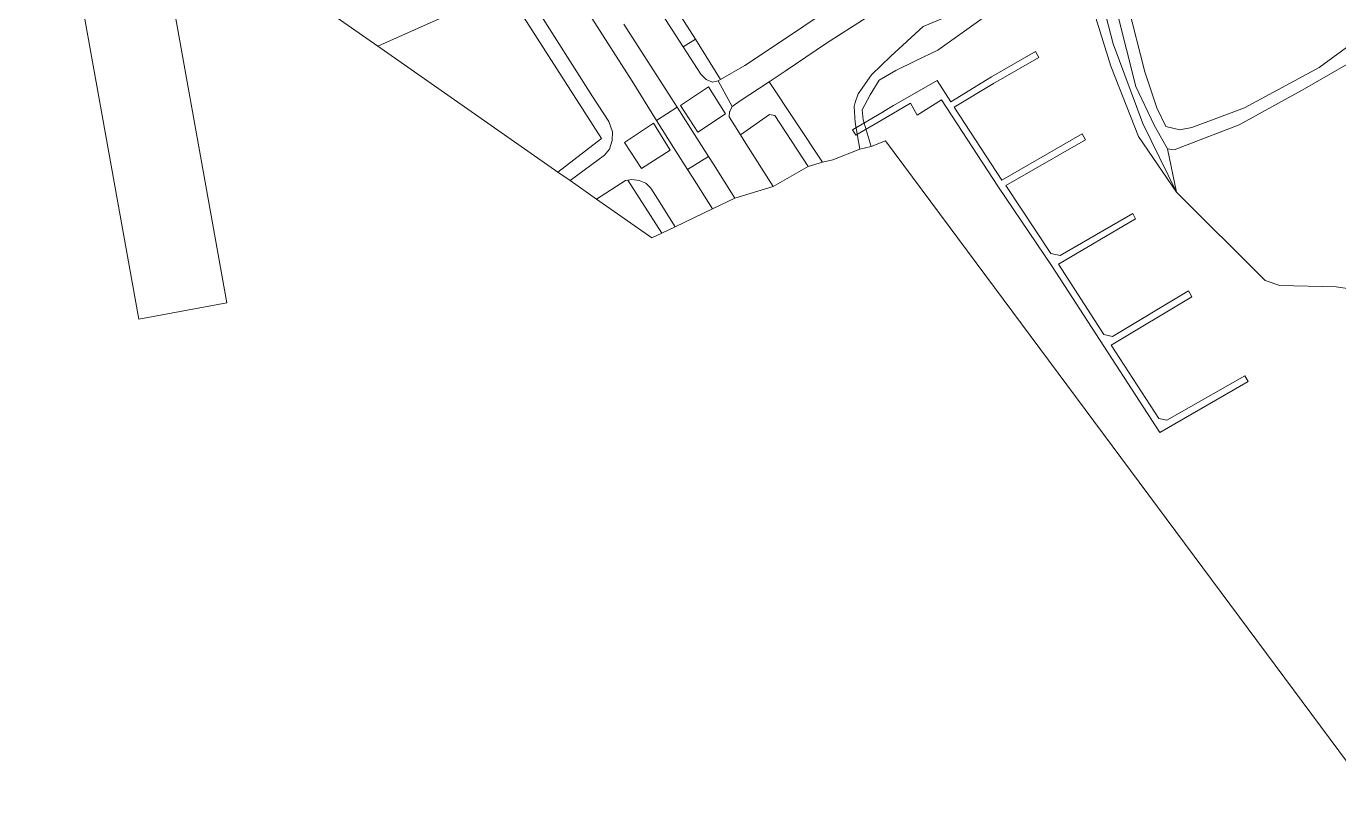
# Model space of a CAD drawing. Header units: metres. Extents: x 112942 to 118371, y 496117 to 499046.
# Drawn here: x 117786.7 to 117994.8, y 496166.3 to 496290.8 of the extents above; entities that cross this region are included whole.
import ezdxf

# ---------------------------------------------------------------- set-up
doc = ezdxf.new("R2010")
doc.units = ezdxf.units.M
doc.layers.add('B-WE-OG-TOPOKAART-G', color=7, linetype='Continuous', lineweight=18)

msp = doc.modelspace()

# ---------------------------------------------------------------- linework, layer by layer
at = {"layer": 'B-WE-OG-TOPOKAART-G'}
for points, elevation in [([(117806.889, 496311.484), (117818.465, 496246.981), (117804.515, 496244.408), (117790.621, 496321.637), (117786.682, 496343.528), (117800.65, 496346.246), (117806.889, 496311.484)], 0.19), ([(117893.174, 496274.038), (117890.397, 496278.293), (117894.863, 496281.242), (117897.559, 496276.947), (117893.174, 496274.038)], 0.145)]:
    msp.add_lwpolyline(points, close=True, dxfattribs=dict(at, elevation=elevation))
for points in [[(117818.616, 496304.331, 0.136), (117815.31, 496325.464, 0.136), (117815.024, 496332.886, 0.136), (117816.276, 496336.104, 0.136), (117819.754, 496336.289, 0.109), (117822.197, 496334.859, 0.109), (117827.649, 496330.464, 0.109), (117831.537, 496326.543, 0.109), (117838.648, 496317.419, 0.109), (117845.093, 496308.026, 0.109), (117854.047, 496292.87, 0.109), (117842.454, 496287.657, 0.109), (117818.616, 496304.331, 0.136)], [(117914.096, 496316.324, 0.247), (117924.478, 496300.14, 0.04), (117914.219, 496293.68, 0.057), (117907.566, 496289.224, -0.08), (117900.63, 496284.616, -0.153), (117896.746, 496282.39, -0.001), (117892.788, 496288.795, 0.153), (117886.341, 496298.867, 0.139), (117893.77, 496303.33, 0.175), (117902.39, 496309.016, 0.202), (117914.096, 496316.324, 0.247)], [(117883.644, 496303.08, 0.233), (117886.341, 496298.867, 0.139), (117892.788, 496288.795, 0.153), (117890.864, 496287.582, 0.09), (117886.285, 496294.621, 0.043), (117881.736, 496301.916, 0.2), (117883.644, 496303.08, 0.233)], [(117995.837, 496284.666, -1.243), (117989.374, 496280.916, -1.417), (117978.977, 496275.213, -1.27), (117968.704, 496271.264, -0.973), (117967.633, 496271.4, -0.997), (117965.549, 496275.174, -0.991), (117962.609, 496281.3, -1.177), (117959.631, 496293.015, -1.123), (117959.077, 496297.325, -0.877), (117958.565, 496301.666, -0.679), (117959.889, 496298.927, -0.541), (117961.354, 496294.198, -0.505), (117964.044, 496283.588, -0.535), (117965.967, 496277.88, -0.505), (117967.352, 496274.928, -0.463), (117969.619, 496274.403, -0.496), (117971.473, 496274.801, -0.505), (117979.841, 496277.908, -0.58), (117991.687, 496284.312, -0.805), (117997.384, 496288.466, -0.898)], [(117870.956, 496267.722, 0.03), (117842.454, 496287.657, 0.109), (117854.047, 496292.87, 0.109), (117862.833, 496296.65, 0.019), (117865.068, 496293.075, -0.03), (117877.903, 496273.024, 0.01), (117870.956, 496267.722, 0.03)], [(117881.453, 496291.154, 0.167), (117888.944, 496279.501, 0.183), (117889.898, 496277.995, 0.187), (117886.62, 496275.916, 0.114), (117882.743, 496282.115, 0.043), (117874.189, 496295.545, 0.097)], [(117874.189, 496295.545, 0.097), (117882.743, 496282.115, 0.043), (117886.62, 496275.916, 0.114), (117889.316, 496271.605, 0.163), (117891.527, 496268.147, 0.156)], [(118002.017, 496166.322, -1.313), (117922.926, 496272.654, -1.503), (117920.634, 496271.754, -1.513), (117919.371, 496275.993, -1.513), (117919.237, 496277.56, -1.513), (117920.477, 496279.95, -1.513), (117921.935, 496282.261, -1.513), (117924.546, 496283.795, -1.513), (117927.672, 496285.365, -1.513), (117931.246, 496287.02, -1.513), (117941.149, 496294.107, -1.513), (117943.403, 496295.008, -1.513), (117946.319, 496295.735, -1.513), (117950.708, 496296.789, -1.513), (117954.701, 496296.082, -1.513), (117955.251, 496295.422, -1.513), (117958.652, 496284.507, -1.513), (117963.015, 496273.35, -1.513), (117969.058, 496264.521, -1.513)], [(117969.058, 496264.521, -1.513), (117963.015, 496273.35, -1.513), (117958.652, 496284.507, -1.513), (117955.251, 496295.422, -1.513)], [(117959.631, 496293.015, -1.123), (117962.609, 496281.3, -1.177), (117965.549, 496275.174, -0.991), (117967.633, 496271.4, -0.997), (117969.058, 496264.521, -1.513), (117963.702, 496275.395, -1.057), (117959.017, 496288.047, -1.378), (117957.109, 496295.428, -1.057)], [(117957.109, 496295.428, -1.057), (117959.017, 496288.047, -1.378), (117963.702, 496275.395, -1.057), (117969.058, 496264.521, -1.513)], [(117891.527, 496268.147, 0.156), (117892.309, 496266.925, 0.153), (117895.517, 496261.907, 0.143), (117889.57, 496259.039, 0.057), (117886.835, 496263.423, 0.047), (117885.739, 496265.18, 0.043), (117884.916, 496265.96, 0.043), (117883.858, 496266.364, 0.023), (117882.718, 496266.567, 0.027), (117882.073, 496266.444, 0.027), (117881.684, 496266.369, 0.027), (117877.122, 496263.409, -0.037), (117872.901, 496266.361, -0.033), (117878.358, 496270.4, -0.033), (117879.137, 496271.357, -0.02), (117879.573, 496272.737, -0.007), (117879.627, 496274.091, 0.01), (117879.046, 496275.715, 0.033), (117876.481, 496279.712, 0.063), (117867.559, 496293.779, -0.037)], [(117867.559, 496293.779, -0.037), (117876.481, 496279.712, 0.063), (117879.046, 496275.715, 0.033), (117879.627, 496274.091, 0.01), (117879.573, 496272.737, -0.007), (117879.137, 496271.357, -0.02), (117878.358, 496270.4, -0.033), (117872.901, 496266.361, -0.033)], [(117886.285, 496294.621, 0.043), (117890.864, 496287.582, 0.09), (117893.622, 496283.24, 0.11), (117894.475, 496282.378, 0.093), (117895.517, 496281.967, 0.05), (117896.401, 496282.192, 0.013), (117898.599, 496278.101, 0.02), (117898.216, 496277.312, 0.037), (117898.212, 496277.267, 0.034), (117898.112, 496276.47, -0.023), (117899.938, 496273.602, -0.013), (117900.79, 496272.265, -0.008), (117905.125, 496265.453, 0.017), (117899.035, 496263.603, 0.157)], [(117919.867, 496292.174, -0.057), (117913.55, 496288.138, -0.08), (117907.017, 496283.727, -0.143), (117904.453, 496282.037, -0.091), (117899.86, 496279.009, 0.003), (117898.599, 496278.101, 0.02), (117896.401, 496282.192, 0.013), (117896.746, 496282.39, -0.001), (117900.63, 496284.616, -0.153), (117907.566, 496289.224, -0.08), (117914.219, 496293.68, 0.057)], [(117941.149, 496294.107, -1.513), (117931.246, 496287.02, -1.513), (117927.672, 496285.365, -1.513), (117924.546, 496283.795, -1.513), (117921.935, 496282.261, -1.513), (117920.477, 496279.95, -1.513), (117919.237, 496277.56, -1.513), (117919.371, 496275.993, -1.513), (117920.634, 496271.754, -1.513), (117918.853, 496271.375, -1.009), (117918.097, 496275.58, -0.92), (117917.958, 496278.122, -0.886), (117918.133, 496278.754, -0.859), (117918.609, 496280.105, -0.868), (117920.686, 496283.133, -0.919), (117923.763, 496286.074, -0.808), (117928.906, 496290.791, -0.709), (117934.402, 496293.068, -0.751)], [(117997.384, 496288.466, -0.898), (117991.687, 496284.312, -0.805), (117979.841, 496277.908, -0.58), (117971.473, 496274.801, -0.505), (117969.619, 496274.403, -0.496), (117967.352, 496274.928, -0.463), (117965.967, 496277.88, -0.505), (117964.044, 496283.588, -0.535), (117961.354, 496294.198, -0.505)], [(117872.901, 496266.361, -0.033), (117870.956, 496267.722, 0.03), (117877.903, 496273.024, 0.01), (117865.068, 496293.075, -0.03)], [(117899.035, 496263.603, 0.157), (117895.631, 496268.96, 0.18), (117894.835, 496270.212, 0.185), (117892.633, 496273.677, 0.2), (117889.898, 496277.995, 0.187), (117888.944, 496279.501, 0.183), (117881.453, 496291.154, 0.167)], [(117934.402, 496293.068, -0.751), (117928.906, 496290.791, -0.709), (117923.763, 496286.074, -0.808), (117920.686, 496283.133, -0.919), (117918.609, 496280.105, -0.868), (117918.133, 496278.754, -0.859), (117917.958, 496278.122, -0.886), (117918.097, 496275.58, -0.92), (117918.853, 496271.375, -1.009), (117914.55, 496269.684, -0.613), (117912.951, 496269.28, -0.467), (117904.453, 496282.037, -0.091), (117907.017, 496283.727, -0.143), (117913.55, 496288.138, -0.08), (117919.867, 496292.174, -0.057)], [(117896.401, 496282.192, 0.013), (117895.517, 496281.967, 0.05), (117894.475, 496282.378, 0.093), (117893.622, 496283.24, 0.11), (117890.864, 496287.582, 0.09), (117892.788, 496288.795, 0.153), (117896.746, 496282.39, -0.001), (117896.401, 496282.192, 0.013)], [(117969.058, 496264.521, -1.513), (117967.633, 496271.4, -0.997), (117968.704, 496271.264, -0.973), (117978.977, 496275.213, -1.27), (117989.374, 496280.916, -1.417), (117995.837, 496284.666, -1.243), (118001.218, 496287.733, -1.261), (118003.164, 496287.634, -1.231), (118004.69, 496286.905, -1.231), (118008.694, 496284.032, -1.174), (118008.267, 496282.276, -1.248), (118029.98, 496258.916, -1.513), (118030.673, 496257.676, -1.513), (118030.273, 496256.863, -1.513), (118012.145, 496249.311, -1.513), (118009.116, 496248.86, -1.513), (118006.716, 496248.586, -1.513), (118003.561, 496248.575, -1.513), (118000.436, 496248.627, -1.513), (117994.384, 496249.514, -1.513), (117985.452, 496249.743, -1.513), (117983.12, 496250.532, -1.513), (117969.058, 496264.521, -1.513)], [(117923.01, 496276.377, -0.934), (117918.209, 496273.543, -0.947), (117917.677, 496274.388, -0.947), (117922.536, 496277.27, -0.927), (117922.622, 496277.321, -0.927), (117924.213, 496278.265, -0.92), (117931.111, 496282.257, -1.03), (117933.262, 496278.857, -0.94), (117939.726, 496282.83, -0.917), (117946.699, 496286.855, -0.967), (117947.218, 496285.886, -0.967), (117940.038, 496281.779, -0.973), (117933.806, 496278.021, -0.96), (117941.368, 496266.427, -0.96), (117954.121, 496273.765, -0.997), (117954.65, 496272.852, -0.997), (117941.984, 496265.581, -0.973), (117949.152, 496254.823, -0.967), (117950.612, 496254.469, -0.967), (117962.126, 496261.168, -0.967), (117962.567, 496260.332, -0.99), (117950.338, 496253.103, -0.96), (117957.53, 496241.99, -0.97), (117958.912, 496241.665, -0.98), (117970.978, 496248.87, -0.977), (117971.486, 496247.946, -0.977), (117958.694, 496240.29, -0.957), (117966.254, 496228.678, -0.98), (117967.551, 496228.391, -0.967), (117979.883, 496235.424, -0.953), (117980.405, 496234.515, -0.96), (117966.408, 496226.441, -0.96), (117957.559, 496240.135, -0.973), (117949.331, 496252.765, -0.95), (117940.746, 496265.504, -0.973), (117931.814, 496279.188, -0.987), (117927.952, 496276.744, -0.987), (117926.882, 496278.662, -0.923), (117923.01, 496276.377, -0.934)], [(117912.951, 496269.28, -0.467), (117910.655, 496268.6, -0.217), (117905.393, 496276.671, -0.2), (117904.51, 496276.836, -0.183), (117899.938, 496273.602, -0.013), (117898.112, 496276.47, -0.023), (117898.212, 496277.267, 0.034), (117898.216, 496277.312, 0.037), (117898.599, 496278.101, 0.02), (117899.86, 496279.009, 0.003), (117904.453, 496282.037, -0.091), (117912.951, 496269.28, -0.467)], [(117891.527, 496268.147, 0.156), (117889.316, 496271.605, 0.163), (117886.62, 496275.916, 0.114), (117889.898, 496277.995, 0.187), (117892.633, 496273.677, 0.2), (117894.835, 496270.212, 0.185), (117891.527, 496268.147, 0.156)], [(117910.655, 496268.6, -0.217), (117905.125, 496265.453, 0.017), (117900.79, 496272.265, -0.008), (117899.938, 496273.602, -0.013), (117904.51, 496276.836, -0.183), (117905.393, 496276.671, -0.2), (117910.655, 496268.6, -0.217)], [(117886.117, 496275.467, 0.127), (117888.793, 496271.191, 0.127), (117884.242, 496268.276, 0.044), (117881.565, 496272.416, 0.012), (117886.117, 496275.467, 0.127)], [(117891.527, 496268.147, 0.156), (117894.835, 496270.212, 0.185), (117895.631, 496268.96, 0.18), (117899.035, 496263.603, 0.157), (117895.517, 496261.907, 0.143), (117892.309, 496266.925, 0.153), (117891.527, 496268.147, 0.156)], [(117887.473, 496258.027, 0.053), (117885.9, 496257.269, -0.03), (117877.122, 496263.409, -0.037), (117881.684, 496266.369, 0.027), (117882.073, 496266.444, 0.027), (117887.473, 496258.027, 0.053)], [(117889.57, 496259.039, 0.057), (117887.473, 496258.027, 0.053), (117882.073, 496266.444, 0.027), (117882.718, 496266.567, 0.027), (117883.858, 496266.364, 0.023), (117884.916, 496265.96, 0.043), (117885.739, 496265.18, 0.043), (117886.835, 496263.423, 0.047), (117889.57, 496259.039, 0.057)], [(117969.058, 496264.521, -1.513), (117983.12, 496250.532, -1.513), (117985.452, 496249.743, -1.513), (117994.384, 496249.514, -1.513), (118000.436, 496248.627, -1.513)]]:
    msp.add_polyline3d(points, dxfattribs=at)

doc.saveas('drawing.dxf')
